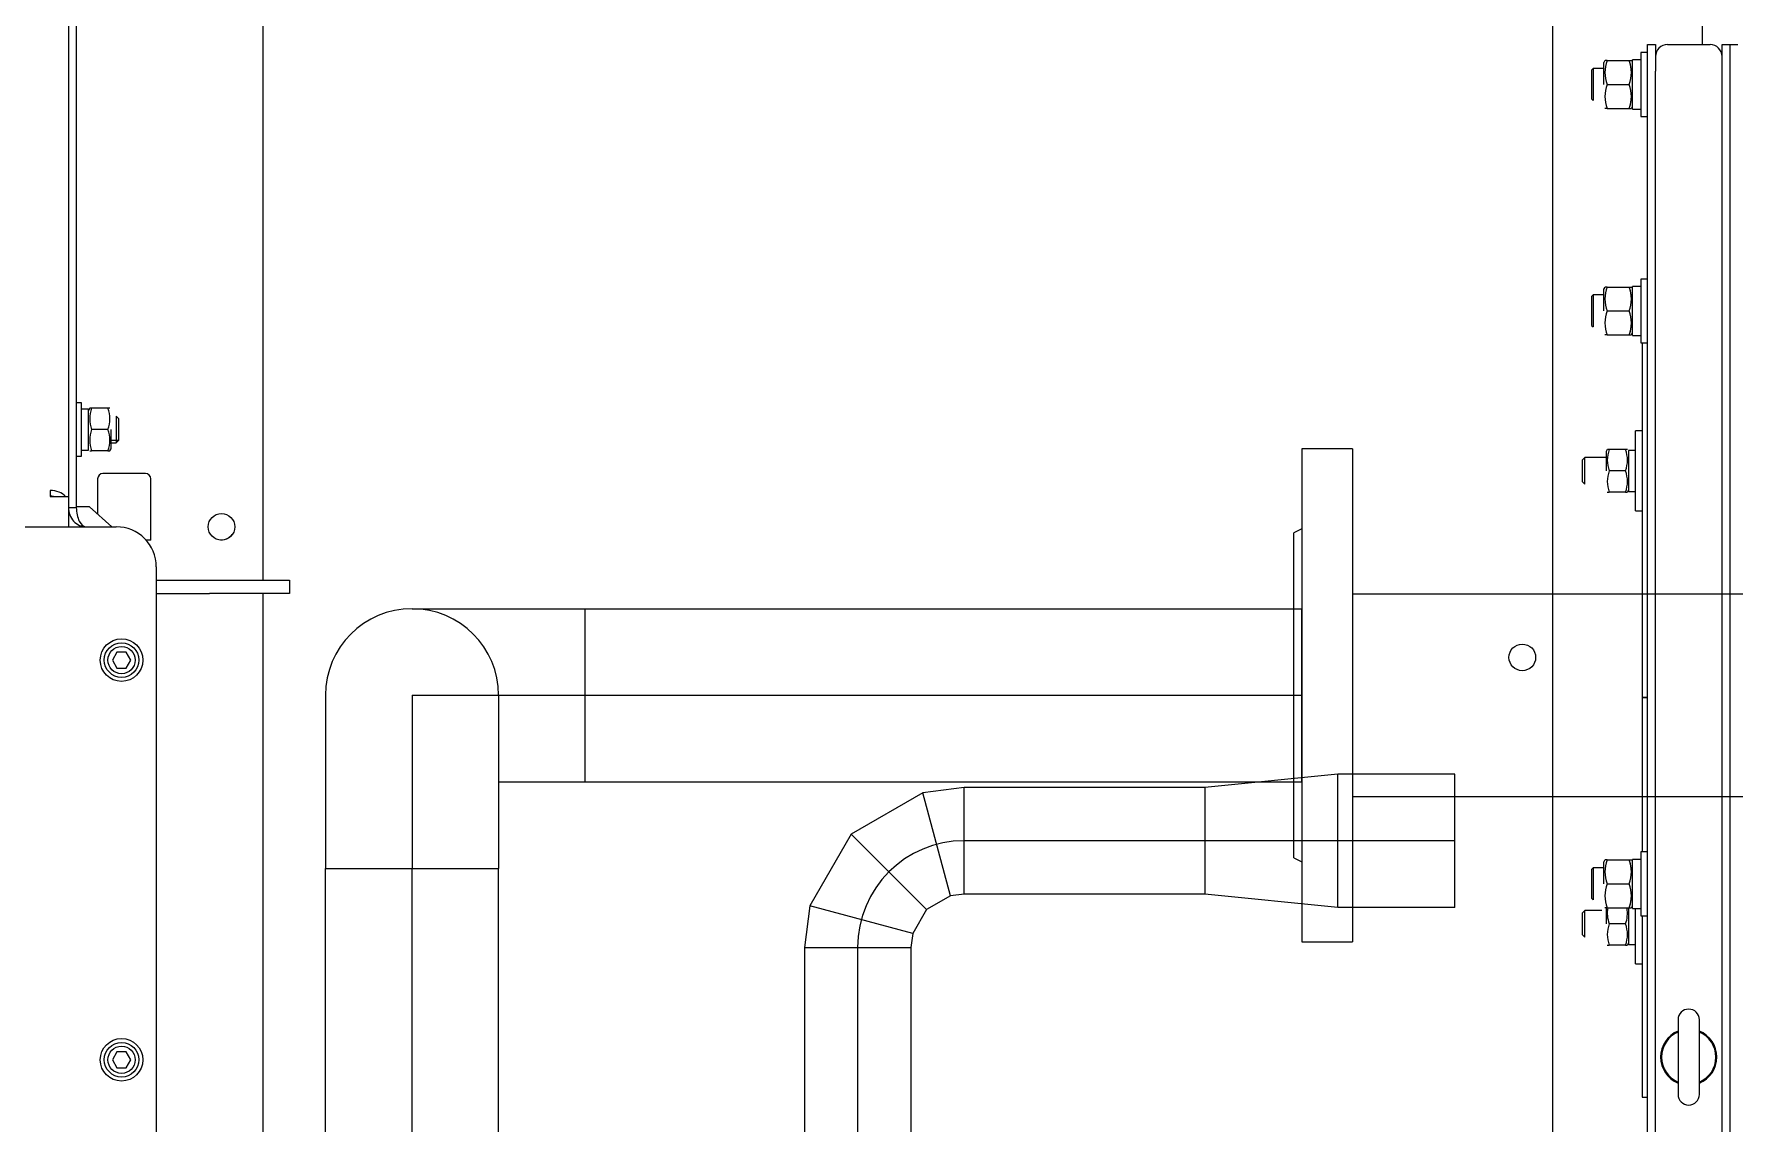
# Model space of a CAD drawing. Extents: x -681219 to -550379, y -242630 to -158199.
# Drawn here: x -583603 to -582964, y -223492 to -223083 of the extents above; entities that cross this region are included whole.
import ezdxf

# ---------------------------------------------------------------- set-up
doc = ezdxf.new("R2010")
doc.units = 0
doc.header["$LTSCALE"] = 1000
doc.linetypes.add('C2', pattern=[17, 14, -1, 1, -1])
for name, color, linetype in [('AAO0802002', 7, 'CONTINUOUS'), ('ABA00801', 7, 'CONTINUOUS'), ('BAA1008001', 7, 'CONTINUOUS'), ('BAC1205501', 7, 'CONTINUOUS'), ('DOTE_油脂（绿）', 7, 'CONTINUOUS'), ('DOTE_油脂（黄）', 7, 'CONTINUOUS'), ('FAA01001', 7, 'CONTINUOUS'), ('FAA01002', 7, 'CONTINUOUS'), ('FAA01201', 7, 'CONTINUOUS'), ('GAB00802', 7, 'CONTINUOUS'), ('GAB01002', 7, 'CONTINUOUS'), ('GAB01201', 7, 'CONTINUOUS'), ('GAE01001', 7, 'CONTINUOUS'), ('GAE01002', 7, 'CONTINUOUS'), ('GAE01201', 7, 'CONTINUOUS'), ('GBH01001', 7, 'CONTINUOUS'), ('GZDH011002511', 7, 'CONTINUOUS'), ('GZDH011002531', 7, 'CONTINUOUS'), ('GZDH011002571', 7, 'CONTINUOUS'), ('GZDH011005162', 7, 'CONTINUOUS'), ('GZDH011005172', 7, 'CONTINUOUS'), ('GZDH011007211', 7, 'CONTINUOUS'), ('GZDH011007231', 7, 'CONTINUOUS'), ('GZDH011034262', 7, 'CONTINUOUS'), ('GZDH011035022', 7, 'CONTINUOUS'), ('GZDH011035041', 7, 'CONTINUOUS'), ('PIPE-油脂（绿）', 3, 'CONTINUOUS'), ('PIPE-油脂（黄）', 2, 'CONTINUOUS'), ('S02210004', 7, 'CONTINUOUS'), ('SDZB011055202', 7, 'CONTINUOUS'), ('SDZB011070132', 7, 'CONTINUOUS'), ('SDZB011079322', 7, 'CONTINUOUS'), ('中心线', 4, 'C2'), ('辅助线', 11, 'CONTINUOUS')]:
    doc.layers.add(name, color=color, linetype=linetype)
doc.layers.add('HEAT EXCHANGER', color=1, linetype='CONTINUOUS', lineweight=25)

# ---------------------------------------------------------------- blocks, each defined once
blk = doc.blocks.new('HEAT EXCHANGER')
at = {"layer": 'HEAT EXCHANGER'}
for p, q in [((0, 0), (0, -185)), ((19, 0), (0, 0)), ((19, 0), (19, -185)), ((0, -30), (-3, -31.5)), ((-3, -153.5), (-3, -31.5)), ((175.34, -54.5), (19, -54.5)), ((19, -130.5), (175.34, -130.5)), ((-3, -153.5), (0, -155)), ((0, -185), (19, -185))]:
    blk.add_line(p, q, dxfattribs=at)
blk = doc.blocks.new('fushitu')
at = {"layer": 'AAO0802002', "color": 7, "linetype": 'Continuous'}
for p, q in [((-4608.75, 302), (-4610.48, 299)), ((-4605.28, 302), (-4608.75, 302)), ((-4603.55, 299), (-4605.28, 302)), ((-4610.48, 299), (-4608.75, 296)), ((-4608.75, 296), (-4605.28, 296)), ((-4605.28, 296), (-4603.55, 299)), ((-4608.75, 152), (-4610.48, 149)), ((-4610.48, 149), (-4608.75, 146)), ((-4605.28, 152), (-4608.75, 152)), ((-4603.55, 149), (-4605.28, 152)), ((-4605.28, 146), (-4603.55, 149)), ((-4608.75, 146), (-4605.28, 146))]:
    blk.add_line(p, q, dxfattribs=at)
for centre, radius in [((-4607.02, 299), 6.5), ((-4607.02, 299), 5.11), ((-4607.02, 149), 6.5), ((-4607.02, 149), 5.11)]:
    blk.add_circle(centre, radius, dxfattribs=at)
at = {"layer": 'ABA00801', "color": 7, "linetype": 'Continuous'}
for p, q in [((-4022.5, 164), (-4022.5, 136)), ((-4014.5, 136), (-4014.5, 164))]:
    blk.add_line(p, q, dxfattribs=at)
for centre, radius, start, end in [((-4018.5, 164), 4, 0, 180), ((-4018.5, 150), 10.55, 112.28085, 247.71915), ((-4018.5, 150), 10.55, 0, 67.71915), ((-4018.5, 150), 10.2, 112.92276, 247.07724), ((-4018.5, 150), 10.2, 292.92276, 67.07724), ((-4018.5, 150), 10.55, 292.28085, 0), ((-4018.5, 136), 4, 180, 0)]:
    blk.add_arc(centre, radius, start, end, dxfattribs=at)
at = {"layer": 'BAA1008001', "color": 7, "linetype": 'Continuous'}
for p, q in [((-4057.5, 375), (-4058.5, 374)), ((-4058.5, 374), (-4058.5, 366)), ((-4057.5, 365), (-4057.5, 375)), ((-4049.5, 375), (-4057.5, 375)), ((-4058.5, 366), (-4057.5, 365)), ((-4057.5, 205), (-4058.5, 204)), ((-4057.5, 195), (-4057.5, 205)), ((-4051.11, 205), (-4057.5, 205)), ((-4058.5, 204), (-4058.5, 196)), ((-4058.5, 196), (-4057.5, 195))]:
    blk.add_line(p, q, dxfattribs=at)
at = {"layer": 'BAC1205501', "color": 7, "linetype": 'Continuous'}
for p, q in [((-4054.4, 521), (-4055, 520.4)), ((-4055, 520.4), (-4055, 509.6)), ((-4054.4, 521), (-4054.4, 509)), ((-4050.4, 521), (-4054.4, 521)), ((-4055, 509.6), (-4054.4, 509)), ((-4054.4, 436), (-4055, 435.4)), ((-4055, 435.4), (-4055, 424.6)), ((-4054.4, 436), (-4054.4, 424)), ((-4050.4, 436), (-4054.4, 436)), ((-4055, 424.6), (-4054.4, 424)), ((-4054.4, 221), (-4055, 220.4)), ((-4055, 220.4), (-4055, 209.6)), ((-4054.4, 221), (-4054.4, 209)), ((-4050.4, 221), (-4054.4, 221)), ((-4055, 209.6), (-4054.4, 209))]:
    blk.add_line(p, q, dxfattribs=at)
at = {"layer": 'FAA01001', "color": 7, "linetype": 'Continuous'}
for p, q in [((-4049.1, 378), (-4049.5, 377.3)), ((-4049.5, 377.3), (-4049.5, 370)), ((-4048.38, 378), (-4049.04, 378)), ((-4042.22, 378), (-4048.38, 378)), ((-4041.5, 378), (-4042.22, 378)), ((-4042.22, 370), (-4048.38, 370)), ((-4049.1, 362), (-4048.38, 362)), ((-4042.22, 362), (-4048.38, 362)), ((-4042.22, 362), (-4041.56, 362)), ((-4041.5, 362), (-4041.1, 362.7)), ((-4049.5, 206.12), (-4049.5, 200)), ((-4042.22, 200), (-4048.38, 200)), ((-4049.1, 192), (-4048.38, 192)), ((-4042.22, 192), (-4048.38, 192)), ((-4042.22, 192), (-4041.56, 192)), ((-4041.5, 192), (-4041.1, 192.7))]:
    blk.add_line(p, q, dxfattribs=at)
for centre, start, end in [((-4037.44, 374), 159.91535, 200.08549), ((-4053.16, 374), 339.91448, 20.08468), ((-4037.44, 366), 159.91448, 200.08468), ((-4053.16, 366), 339.91535, 20.08549), ((-4037.44, 204), 169.97229, 200.08549), ((-4053.16, 204), 339.91448, 9.00258), ((-4037.44, 196), 159.91448, 200.08468), ((-4053.16, 196), 339.91535, 20.08549)]:
    blk.add_arc(centre, 11.65, start, end, dxfattribs=at)
at = {"layer": 'FAA01002', "color": 7, "linetype": 'Continuous'}
for p, q in [((-4619.01, 393.5), (-4619.42, 392.8)), ((-4618.3, 393.5), (-4618.95, 393.5)), ((-4612.13, 393.5), (-4618.3, 393.5)), ((-4611.42, 393.5), (-4612.13, 393.5)), ((-4612.13, 385.5), (-4618.3, 385.5)), ((-4611.02, 385.5), (-4611.02, 378.2)), ((-4619.01, 377.5), (-4618.3, 377.5)), ((-4612.13, 377.5), (-4618.3, 377.5)), ((-4612.13, 377.5), (-4611.48, 377.5)), ((-4611.42, 377.5), (-4611.02, 378.2))]:
    blk.add_line(p, q, dxfattribs=at)
for centre, start, end in [((-4607.36, 389.5), 159.91535, 200.08549), ((-4623.07, 389.5), 339.91448, 20.08468), ((-4607.36, 381.5), 159.91448, 200.08468), ((-4623.07, 381.5), 339.91535, 20.08549)]:
    blk.add_arc(centre, 11.65, start, end, dxfattribs=at)
at = {"layer": 'FAA01201', "color": 7, "linetype": 'Continuous'}
for p, q in [((-4050, 524), (-4050.4, 523.3)), ((-4049.19, 524), (-4049.93, 524)), ((-4049.19, 524), (-4040.81, 524)), ((-4040.81, 524), (-4040, 524)), ((-4050.4, 515), (-4050.4, 523.3)), ((-4049.19, 515), (-4040.81, 515)), ((-4049.19, 506), (-4050, 506)), ((-4049.19, 506), (-4040.81, 506)), ((-4040.81, 506), (-4040.07, 506)), ((-4040, 506), (-4039.6, 506.7)), ((-4050, 439), (-4050.4, 438.3)), ((-4050.4, 430), (-4050.4, 438.3)), ((-4049.19, 439), (-4049.93, 439)), ((-4049.19, 439), (-4040.81, 439)), ((-4040.81, 439), (-4040, 439)), ((-4049.19, 430), (-4040.81, 430)), ((-4040, 421), (-4039.6, 421.7)), ((-4049.19, 421), (-4050, 421)), ((-4049.19, 421), (-4040.81, 421)), ((-4040.81, 421), (-4040.07, 421)), ((-4050, 224), (-4050.4, 223.3)), ((-4049.19, 224), (-4049.93, 224)), ((-4049.19, 224), (-4040.81, 224)), ((-4040.81, 224), (-4040, 224)), ((-4050.4, 215), (-4050.4, 223.3)), ((-4049.19, 215), (-4040.81, 215)), ((-4049.19, 206), (-4050, 206)), ((-4049.19, 206), (-4040.81, 206)), ((-4040.81, 206), (-4040.07, 206)), ((-4040, 206), (-4039.6, 206.7))]:
    blk.add_line(p, q, dxfattribs=at)
for centre, start, end in [((-4036.88, 519.5), 159.91615, 200.08553), ((-4053.12, 519.5), 339.91441, 20.08391), ((-4053.12, 519.5), 6.66112, 20.08385), ((-4036.88, 510.5), 159.91441, 200.08391), ((-4053.12, 510.5), 339.91615, 20.08553), ((-4053.12, 510.5), 339.91609, 353.37073), ((-4036.88, 434.5), 159.91615, 200.08553), ((-4053.12, 434.5), 339.91441, 20.08391), ((-4053.12, 434.5), 6.65153, 20.08385), ((-4036.88, 425.5), 159.91441, 200.08391), ((-4053.12, 425.5), 339.91615, 20.08553), ((-4053.12, 425.5), 339.91609, 353.36116), ((-4036.88, 219.5), 159.91615, 200.08553), ((-4053.12, 219.5), 339.91441, 20.08391), ((-4053.12, 219.5), 6.65153, 20.08385), ((-4036.88, 210.5), 159.91441, 200.08391), ((-4053.12, 210.5), 339.91615, 20.08553), ((-4053.12, 210.5), 339.91609, 353.36116)]:
    blk.add_arc(centre, 13.1, start, end, dxfattribs=at)
at = {"layer": 'GAB00802', "color": 7, "linetype": 'Continuous'}
for centre in [(-4607.02, 299), (-4607.02, 149)]:
    blk.add_circle(centre, 8, dxfattribs=at)
at = {"layer": 'GAB01002', "color": 7, "linetype": 'Continuous'}
for p, q in [((-4622.02, 395.5), (-4624.02, 395.5)), ((-4622.02, 375.5), (-4622.02, 395.5)), ((-4624.02, 375.5), (-4622.02, 375.5))]:
    blk.add_line(p, q, dxfattribs=at)
at = {"layer": 'GAB01201', "color": 7, "linetype": 'Continuous'}
for p, q in [((-4036.5, 527), (-4036.5, 503)), ((-4034, 527), (-4036.5, 527)), ((-4036.5, 503), (-4034, 503)), ((-4036.5, 442), (-4036.5, 418)), ((-4034, 442), (-4036.5, 442)), ((-4036.5, 418), (-4034, 418)), ((-4036.5, 227), (-4036.5, 203)), ((-4034, 227), (-4036.5, 227)), ((-4036.5, 203), (-4034, 203))]:
    blk.add_line(p, q, dxfattribs=at)
at = {"layer": 'GAE01001', "color": 7, "linetype": 'Continuous'}
for p, q in [((-4041.1, 377.7), (-4041.1, 362.3)), ((-4038.5, 377.7), (-4041.1, 377.7)), ((-4041.1, 362.3), (-4038.5, 362.3)), ((-4041.1, 206), (-4041.1, 192.3)), ((-4041.1, 192.3), (-4038.5, 192.3))]:
    blk.add_line(p, q, dxfattribs=at)
at = {"layer": 'GAE01002', "color": 7, "linetype": 'Continuous'}
for p, q in [((-4619.42, 393.2), (-4622.02, 393.2)), ((-4619.42, 377.8), (-4619.42, 393.2)), ((-4622.02, 377.8), (-4619.42, 377.8))]:
    blk.add_line(p, q, dxfattribs=at)
at = {"layer": 'GAE01201', "color": 7, "linetype": 'Continuous'}
for p, q in [((-4039.6, 505.8), (-4039.6, 524.2)), ((-4036.5, 524.2), (-4039.6, 524.2)), ((-4039.6, 505.8), (-4036.5, 505.8)), ((-4039.6, 420.8), (-4039.6, 439.2)), ((-4036.5, 439.2), (-4039.6, 439.2)), ((-4039.6, 420.8), (-4036.5, 420.8)), ((-4039.6, 205.8), (-4039.6, 224.2)), ((-4036.5, 224.2), (-4039.6, 224.2)), ((-4039.6, 205.8), (-4036.5, 205.8))]:
    blk.add_line(p, q, dxfattribs=at)
at = {"layer": 'GBH01001', "color": 7, "linetype": 'Continuous'}
for p, q in [((-4038.5, 355), (-4038.5, 385)), ((-4036, 385), (-4038.5, 385)), ((-4038.5, 355), (-4036, 355)), ((-4038.5, 185), (-4038.5, 205.8)), ((-4038.5, 185), (-4036, 185))]:
    blk.add_line(p, q, dxfattribs=at)
at = {"layer": 'GZDH011002511', "color": 7, "linetype": 'Continuous'}
for p, q in [((-4036, 418), (-4036, 285)), ((-4036, 285), (-4034, 285)), ((-4036, 285), (-4036, 227)), ((-4034, 285), (-4036, 285)), ((-4036, 203), (-4036, 135)), ((-4036, 135), (-4034, 135))]:
    blk.add_line(p, q, dxfattribs=at)
at = {"layer": 'GZDH011002531', "color": 7, "linetype": 'Continuous'}
for p, q in [((-4003, 530), (-4000, 530)), ((-4003, -530), (-4003, 530))]:
    blk.add_line(p, q, dxfattribs=at)
at = {"layer": 'GZDH011002571', "color": 7, "linetype": 'Continuous'}
for p, q in [((-4034, 530), (-4031, 530)), ((-4034, 520), (-4034, 530)), ((-4031, 530), (-4031, 520)), ((-4006, 530), (-4003, 530)), ((-4006, 520), (-4006, 530)), ((-4034, -520), (-4034, 520)), ((-4031, -520), (-4031, 520)), ((-4006, -520), (-4006, 520)), ((-4003, -520), (-4003, 520))]:
    blk.add_line(p, q, dxfattribs=at)
at = {"layer": 'GZDH011005162', "color": 7, "linetype": 'Continuous'}
for p, q in [((-4609.02, 390.5), (-4609.02, 380.5)), ((-4608.02, 389.5), (-4609.02, 390.5)), ((-4608.02, 381.5), (-4608.02, 389.5)), ((-4608.1, 381.42), (-4611.02, 381.42)), ((-4611.02, 380.5), (-4609.02, 380.5)), ((-4609.02, 380.5), (-4608.02, 381.5))]:
    blk.add_line(p, q, dxfattribs=at)
at = {"layer": 'GZDH011005172', "color": 7, "linetype": 'Continuous'}
for p, q in [((-4619.02, 356.5), (-4624.02, 356.5)), ((-4610.64, 349), (-4619.02, 356.5)), ((-4594.02, 334.1), (-4594.02, 334.1))]:
    blk.add_line(p, q, dxfattribs=at)
at = {"layer": 'GZDH011007211', "color": 7, "linetype": 'Continuous'}
blk.add_line((-4026.5, 530), (-4010.5, 530), dxfattribs=at)
for centre, start, end in [((-4026.5, 525.5), 90, 180), ((-4010.5, 525.5), 0, 90)]:
    blk.add_arc(centre, 4.5, start, end, dxfattribs=at)
at = {"layer": 'GZDH011007231', "color": 7, "linetype": 'Continuous'}
blk.add_line((-4026.5, 530), (-4010.5, 530), dxfattribs=at)
for centre, start, end in [((-4026.5, 525.5), 90, 180), ((-4010.5, 525.5), 0, 90)]:
    blk.add_arc(centre, 4.5, start, end, dxfattribs=at)
at = {"layer": 'GZDH011034262', "color": 7, "linetype": 'Continuous'}
for p, q in [((-5147.02, 349), (-4609.02, 349)), ((-4594.02, 334), (-4594.02, -336))]:
    blk.add_line(p, q, dxfattribs=at)
blk.add_arc((-4609.02, 334), 15, 0, 90, dxfattribs=at)
at = {"layer": 'GZDH011035022', "color": 7, "linetype": 'Continuous'}
blk.add_line((-4013.5, 549.5), (-4013.5, 530), dxfattribs=at)
at = {"layer": 'GZDH011035041', "color": 7, "linetype": 'Continuous'}
blk.add_line((-4069.5, 0), (-4069.5, 549.5), dxfattribs=at)
blk.add_circle((-4081, 300), 5, dxfattribs=at)
blk.add_arc((-4570, 350), 6, 272.4203, 319.29572, dxfattribs=at)
at = {"layer": 'S02210004', "color": 7, "linetype": 'Continuous'}
for p, q in [((-4616.02, 367), (-4616.02, 353.81)), ((-4598.02, 369), (-4614.02, 369)), ((-4596.02, 344), (-4596.02, 367)), ((-4596.02, 344), (-4597.83, 344))]:
    blk.add_line(p, q, dxfattribs=at)
for centre, start, end in [((-4614.02, 367), 90, 180), ((-4598.02, 367), 0, 90)]:
    blk.add_arc(centre, 2, start, end, dxfattribs=at)
at = {"layer": 'SDZB011055202', "color": 7, "linetype": 'Continuous'}
for p, q in [((-4594.02, 329), (-4574.02, 329)), ((-4574.02, 329), (-4544.02, 329)), ((-4544.02, 329), (-4544.02, 324)), ((-4594.02, 324), (-4574.02, 324)), ((-4544.02, 324), (-4574.02, 324))]:
    blk.add_line(p, q, dxfattribs=at)
at = {"layer": 'SDZB011070132', "color": 7, "linetype": 'Continuous'}
for p, q in [((-4633.82, 362.62), (-4633.82, 360.43)), ((-4633.82, 360.43), (-4627.02, 360.43)), ((-4627.02, 355.34), (-4627.02, 351.24)), ((-4627.02, 351.24), (-4627.02, 349))]:
    blk.add_line(p, q, dxfattribs=at)
for major_axis, start_param in [((6.8, 0), 0.55883), ((3.8, 0), 1.249319)]:
    blk.add_ellipse((-4633.82, 357.96), major_axis=major_axis, ratio=0.684547, start_param=start_param, end_param=1.570796, dxfattribs=at)
at = {"layer": 'SDZB011079322', "color": 7, "linetype": 'Continuous'}
for p, q in [((-4554.02, 1284), (-4554.02, 329)), ((-4627.02, 1280.07), (-4627.02, 356.24)), ((-4624.02, 1280.07), (-4624.02, 356.24)), ((-4627.02, 356.24), (-4627.02, 355.34)), ((-4627.02, 356.24), (-4624.02, 356.24)), ((-4554.02, 324), (-4554.02, 80.13))]:
    blk.add_line(p, q, dxfattribs=at)
blk.add_circle((-4569.52, 349), 5, dxfattribs=at)
for ratio in [0.938947, 0.524706]:
    blk.add_ellipse((-4620.22, 356.24), major_axis=(0, 7.24), ratio=ratio, start_param=1.570796, end_param=3.141593, dxfattribs=at)
at = {"layer": '辅助线'}
blk.add_blockref('HEAT EXCHANGER', (-4163.82, 378.26), dxfattribs=at)

msp = doc.modelspace()

# ---------------------------------------------------------------- linework, layer by layer
at = {"layer": 'DOTE_油脂（绿）', "color": 3}
for p, q in [((-583163.0335, -223385.5135), (-583253.4217, -223385.5135)), ((-583113.0335, -223385.5135, 3300), (-583163.0335, -223385.5135, 3300)), ((-583069.1157, -223385.5135), (-583113.0335, -223385.5135)), ((-583293.4217, -223425.5135), (-583293.4217, -223869.1983))]:
    msp.add_line(p, q, dxfattribs=at)
msp.add_arc((-583253.4217, -223425.5135, 3300), 40, 90, 180, dxfattribs=at)
at = {"layer": 'DOTE_油脂（黄）', "color": 1}
for p, q in [((-583460.7754, -223330.9378, 3800), (-583460.7754, -223395.9378, 3800)), ((-583460.7754, -223330.9378, 3700), (-583395.7754, -223330.9378, 3700)), ((-583395.7754, -223330.9378), (-583126.6421, -223330.9378)), ((-583460.7754, -226464.545), (-583460.7754, -223395.9378))]:
    msp.add_line(p, q, dxfattribs=at)
at = {"layer": 'PIPE-油脂（绿）', "color": 3}
for p, q in [((-583113.0335, -223360.5135, 3300), (-583163.0335, -223365.5135, 3300)), ((-583069.1157, -223360.5135), (-583113.0335, -223360.5135)), ((-583268.9508, -223367.5579, 3300), (-583295.8481, -223383.0871, 3300)), ((-583253.4217, -223365.5135, 3300), (-583268.9508, -223367.5579, 3300)), ((-583163.0335, -223365.5135), (-583253.4217, -223365.5135)), ((-583295.8481, -223383.0871, 3300), (-583311.3772, -223409.9843, 3300)), ((-583258.598, -223406.195, 3300), (-583267.5638, -223411.3713, 3300)), ((-583253.4217, -223405.5135, 3300), (-583258.598, -223406.195, 3300)), ((-583163.0335, -223405.5135), (-583253.4217, -223405.5135)), ((-583113.0335, -223410.5135, 3300), (-583163.0335, -223405.5135, 3300)), ((-583311.3772, -223409.9843, 3300), (-583313.4217, -223425.5135, 3300)), ((-583267.5638, -223411.3713, 3300), (-583272.7402, -223420.3371, 3300)), ((-583069.1157, -223410.5135), (-583113.0335, -223410.5135)), ((-583313.4217, -223425.5135), (-583313.4217, -223869.1983)), ((-583272.7402, -223420.3371, 3300), (-583273.4217, -223425.5135, 3300)), ((-583273.4217, -223425.5135), (-583273.4217, -223869.1983))]:
    msp.add_line(p, q, dxfattribs=at)
at = {"layer": 'PIPE-油脂（绿）'}
for p, q in [((-583113.0335, -223410.5135, 3300), (-583113.0335, -223360.5135, 3300)), ((-583069.1157, -223410.5135, 3300), (-583069.1157, -223360.5135, 3300)), ((-583258.598, -223406.195, 3300), (-583268.9508, -223367.5579, 3300)), ((-583253.4217, -223405.5135, 3300), (-583253.4217, -223365.5135, 3300)), ((-583163.0335, -223365.5135, 3300), (-583163.0335, -223405.5135, 3300)), ((-583267.5638, -223411.3713, 3300), (-583295.8481, -223383.0871, 3300)), ((-583272.7402, -223420.3371, 3300), (-583311.3772, -223409.9843, 3300)), ((-583313.4217, -223425.5135, 3300), (-583273.4217, -223425.5135, 3300))]:
    msp.add_line(p, q, dxfattribs=at)
at = {"layer": 'PIPE-油脂（黄）', "color": 1}
for p, q in [((-583460.7754, -223298.4378), (-583395.7754, -223298.4378)), ((-583395.7754, -223298.4378), (-583126.6421, -223298.4378)), ((-583493.2754, -223330.9378, 3800), (-583493.2754, -223395.9378, 3800)), ((-583428.2754, -223330.9378, 3800), (-583428.2754, -223395.9378, 3800)), ((-583428.2754, -223363.4378), (-583395.7754, -223363.4378)), ((-583395.7754, -223363.4378), (-583126.6421, -223363.4378)), ((-583493.2754, -226464.545), (-583493.2754, -223395.9378)), ((-583428.2754, -226464.545), (-583428.2754, -223395.9378))]:
    msp.add_line(p, q, dxfattribs=at)
at = {"layer": 'PIPE-油脂（黄）'}
for p, q in [((-583395.7754, -223363.4378, 3700), (-583395.7754, -223298.4378, 3700)), ((-583126.6421, -223363.4378, 3700), (-583126.6421, -223298.4378, 3700)), ((-583493.2754, -223395.9378, 3800), (-583428.2754, -223395.9378, 3800))]:
    msp.add_line(p, q, dxfattribs=at)
at = {"layer": 'PIPE-油脂（黄）', "color": 1}
msp.add_arc((-583460.7754, -223330.9378), 32.5, 0, 180, dxfattribs=at)

# ---------------------------------------------------------------- block references
at = {"layer": '中心线'}
msp.add_blockref('fushitu', (-578962.82, -223616.6983), dxfattribs=at)

doc.saveas('drawing.dxf')
